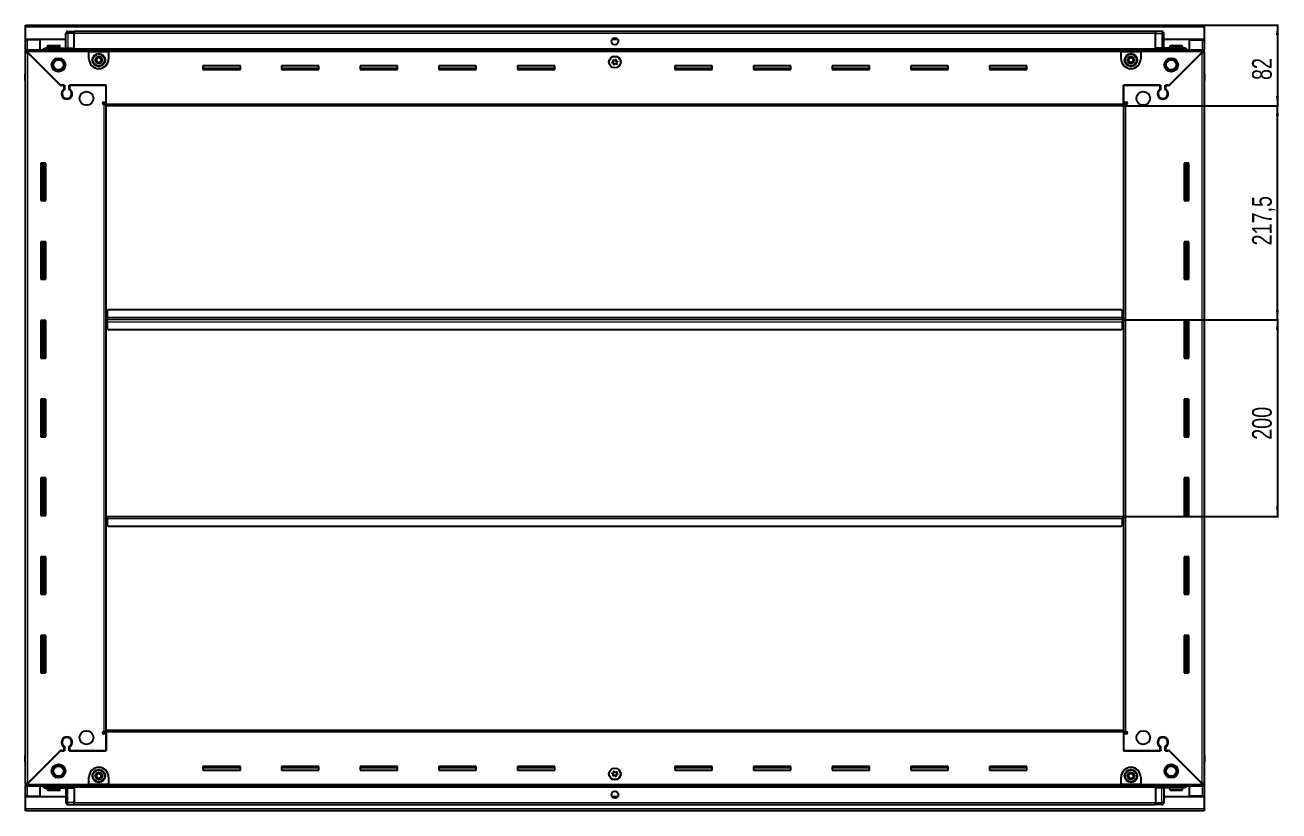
# Model space of a CAD drawing. Header units: millimetres. Extents: x 1319 to 5845, y -1038 to 1775.
# Drawn here: x 4570 to 5845, y 777 to 1576 of the extents above; entities that cross this region are included whole.
import ezdxf

# ---------------------------------------------------------------- set-up
doc = ezdxf.new("R2010")
doc.units = ezdxf.units.MM
doc.layers.add('FORMAT', color=7, linetype='Continuous')
doc.styles.add('SLDTEXTSTYLE0', font='TXT', dxfattribs={"width": 0.75})
doc.dimstyles.new('SLDDIMSTYLE0', dxfattribs={"dimtxt": 20, "dimasz": 10, "dimexe": 0, "dimexo": 0.0625, "dimgap": 5, "dimtad": 2, "dimdec": 1, "dimrnd": 1e-09, "dimzin": 12, "dimdsep": 46, "dimtxsty": 'SLDTEXTSTYLE0', "dimsah": 1, "dimcen": 0.09, "dimadec": 0, "dimazin": 3, "dimtfac": 1, "dimtofl": 0, "dimtmove": 0, "dimatfit": 3, "dimfxl": 0, "dimfrac": 2, "dimtolj": 1, "dimtzin": 12, "dimarcsym": 0})

# ---------------------------------------------------------------- blocks, each defined once
blk = doc.blocks.new('_D_6')
at = {"layer": 'FORMAT'}
for p, q in [((5769.3, 1575.8), (5844.8, 1575.8)), ((5843.8, 1575.8), (5843.8, 1493.8)), ((5687.3, 1493.8), (5844.8, 1493.8))]:
    blk.add_line(p, q, dxfattribs=at)
for points in [[(5843.8, 1575.8), (5842.2, 1565.8), (5845.3, 1565.8)], [(5843.8, 1493.8), (5845.3, 1503.8), (5842.2, 1503.8)]]:
    blk.add_solid(points, dxfattribs=at)
at = {"layer": 'FORMAT', "insert": (5818, 1520), "char_height": 20, "attachment_point": 1, "rotation": 90, "style": 'SLDTEXTSTYLE0'}
blk.add_mtext('82', dxfattribs=at)
blk = doc.blocks.new('_D_7')
at = {"layer": 'FORMAT'}
for p, q in [((5687.3, 1493.8), (5844.8, 1493.8)), ((5843.8, 1276.3), (5843.8, 1493.8)), ((5686.3, 1276.3), (5844.8, 1276.3))]:
    blk.add_line(p, q, dxfattribs=at)
for points in [[(5843.8, 1493.8), (5842.2, 1483.8), (5845.3, 1483.8)], [(5843.8, 1276.3), (5845.3, 1286.3), (5842.2, 1286.3)]]:
    blk.add_solid(points, dxfattribs=at)
at = {"layer": 'FORMAT', "insert": (5818, 1351.8), "char_height": 20, "attachment_point": 1, "rotation": 90, "style": 'SLDTEXTSTYLE0'}
blk.add_mtext('217,5', dxfattribs=at)
blk = doc.blocks.new('_D_8')
at = {"layer": 'FORMAT'}
for p, q in [((5686.3, 1276.3), (5844.8, 1276.3)), ((5843.8, 1276.3), (5843.8, 1076.3)), ((5686.3, 1076.3), (5844.8, 1076.3))]:
    blk.add_line(p, q, dxfattribs=at)
for points in [[(5843.8, 1276.3), (5842.2, 1266.3), (5845.3, 1266.3)], [(5843.8, 1076.3), (5845.3, 1086.3), (5842.2, 1086.3)]]:
    blk.add_solid(points, dxfattribs=at)
at = {"layer": 'FORMAT', "insert": (5818, 1154.2), "char_height": 20, "attachment_point": 1, "rotation": 90, "style": 'SLDTEXTSTYLE0'}
blk.add_mtext('200', dxfattribs=at)

msp = doc.modelspace()

# ---------------------------------------------------------------- linework, layer by layer
at = {"color": 7, "linetype": 'Continuous', "lineweight": 25}
for p, q in [((4570.26, 1573.72), (4570.26, 1575.82)), ((4570.26, 1575.82), (5769.26, 1575.82)), ((4570.26, 1561.32), (4570.26, 1573.72)), ((4613.26, 1569.32), (4619.76, 1569.32)), ((4613.26, 1569.32), (4619.76, 1569.32)), ((4619.76, 1569.32), (4619.76, 1569.32)), ((4619.76, 1569.32), (4619.76, 1569.32)), ((4619.76, 1569.32), (4619.76, 1567.32)), ((5719.76, 1569.17), (4619.76, 1569.17)), ((5719.76, 1569.32), (5719.76, 1569.32)), ((5726.26, 1569.32), (5719.76, 1569.32)), ((5726.26, 1569.32), (5719.76, 1569.32)), ((5719.76, 1569.32), (5719.76, 1567.32)), ((5769.26, 1575.82), (5769.26, 1573.72)), ((5769.26, 1573.72), (5769.26, 1561.32)), ((4611.26, 1561.32), (4570.26, 1561.32)), ((4570.26, 1560.82), (4570.26, 1561.32)), ((4570.26, 1550.57), (4570.26, 1560.82)), ((4570.26, 1560.82), (4572.36, 1560.82)), ((4571.76, 1560.82), (4571.76, 1561.32)), ((4585.26, 1560.82), (4572.36, 1560.82)), ((4585.26, 1550.57), (4585.26, 1560.82)), ((4611.26, 1552.32), (4611.26, 1567.32)), ((4611.94, 1568.82), (4611.94, 1568.82)), ((4619.76, 1552.32), (4619.76, 1567.32)), ((5172.63, 1561.32), (5166.89, 1561.32)), ((5719.76, 1552.32), (5719.76, 1567.32)), ((5728.26, 1567.32), (5728.26, 1567.32)), ((5728.26, 1552.32), (5728.26, 1567.32)), ((5769.26, 1561.32), (5728.26, 1561.32)), ((5754.26, 1550.57), (5754.26, 1560.82)), ((5754.26, 1560.82), (5767.16, 1560.82)), ((5767.16, 1560.82), (5769.26, 1560.82)), ((5767.76, 1560.82), (5767.76, 1561.32)), ((5769.26, 1560.82), (5769.26, 1561.32)), ((5769.26, 1560.82), (5769.26, 1550.57)), ((4570.26, 1549.07), (4570.26, 1550.57)), ((4570.26, 1550.57), (4571.26, 1550.57)), ((4570.26, 1548.57), (4570.26, 1549.07)), ((4570.26, 1549.07), (4571.26, 1549.07)), ((4570.26, 804.07), (4570.26, 1548.57)), ((4571.76, 1548.57), (4570.26, 1548.57)), ((4571.26, 1550.57), (4634.76, 1550.57)), ((4571.26, 1549.07), (4571.26, 1550.57)), ((4571.86, 1548.47), (4605.76, 1514.57)), ((4606.46, 1513.87), (4572.36, 1547.97)), ((4590.76, 1552.32), (4619.76, 1552.32)), ((4592.26, 1554.22), (4592.26, 1552.32)), ((4593.06, 1555.02), (4604.46, 1555.02)), ((4605.26, 1552.32), (4605.26, 1554.22)), ((4619.69, 1550.57), (4619.76, 1552.29)), ((4619.76, 1552.32), (4619.76, 1551.82)), ((4619.76, 1551.17), (5719.76, 1551.17)), ((4634.76, 1548.47), (4634.76, 1550.57)), ((4634.76, 1550.57), (4654.76, 1550.57)), ((4634.76, 1549.07), (4654.76, 1549.07)), ((4634.76, 1541.57), (4634.76, 1548.47)), ((4654.76, 1550.57), (5684.76, 1550.57)), ((4654.76, 1550.57), (4654.76, 1548.47)), ((4654.76, 1548.47), (4654.76, 1541.57)), ((5684.76, 1548.47), (5684.76, 1550.57)), ((5684.76, 1550.57), (5704.76, 1550.57)), ((5684.76, 1549.07), (5704.76, 1549.07)), ((5684.76, 1541.57), (5684.76, 1548.47)), ((5704.76, 1550.57), (5704.76, 1548.47)), ((5704.76, 1550.57), (5768.26, 1550.57)), ((5704.76, 1548.47), (5704.76, 1541.57)), ((5719.76, 1552.32), (5719.76, 1551.82)), ((5748.76, 1552.32), (5719.76, 1552.32)), ((5719.76, 1552.29), (5719.84, 1550.57)), ((5767.16, 1547.97), (5733.06, 1513.87)), ((5733.76, 1514.57), (5767.66, 1548.47)), ((5734.26, 1554.22), (5734.26, 1552.32)), ((5735.06, 1555.02), (5746.46, 1555.02)), ((5747.26, 1552.32), (5747.26, 1554.22)), ((5767.76, 1548.57), (5769.26, 1548.57)), ((5768.26, 1549.07), (5768.26, 1550.57)), ((5768.26, 1550.57), (5769.26, 1550.57)), ((5768.26, 1549.07), (5769.26, 1549.07)), ((5769.26, 1549.07), (5769.26, 1550.57)), ((5769.26, 1549.07), (5769.26, 1548.57)), ((5769.26, 1548.57), (5769.26, 804.07)), ((4788.76, 1534.32), (4750.76, 1534.32)), ((4750.76, 1534.32), (4750.76, 1530.82)), ((4788.76, 1531.57), (4750.76, 1531.57)), ((4750.76, 1530.82), (4788.76, 1530.82)), ((4788.76, 1530.82), (4788.76, 1534.32)), ((4868.76, 1534.32), (4830.76, 1534.32)), ((4830.76, 1534.32), (4830.76, 1530.82)), ((4868.76, 1531.57), (4830.76, 1531.57)), ((4830.76, 1530.82), (4868.76, 1530.82)), ((4868.76, 1530.82), (4868.76, 1534.32)), ((4948.76, 1534.32), (4910.76, 1534.32)), ((4910.76, 1534.32), (4910.76, 1530.82)), ((4948.76, 1531.57), (4910.76, 1531.57)), ((4910.76, 1530.82), (4948.76, 1530.82)), ((4948.76, 1530.82), (4948.76, 1534.32)), ((5028.76, 1534.32), (4990.76, 1534.32)), ((4990.76, 1534.32), (4990.76, 1530.82)), ((5028.76, 1531.57), (4990.76, 1531.57)), ((4990.76, 1530.82), (5028.76, 1530.82)), ((5028.76, 1530.82), (5028.76, 1534.32)), ((5108.76, 1534.32), (5070.76, 1534.32)), ((5070.76, 1534.32), (5070.76, 1530.82)), ((5108.76, 1531.57), (5070.76, 1531.57)), ((5070.76, 1530.82), (5108.76, 1530.82)), ((5108.76, 1530.82), (5108.76, 1534.32)), ((5268.76, 1534.32), (5230.76, 1534.32)), ((5230.76, 1534.32), (5230.76, 1530.82)), ((5268.76, 1531.57), (5230.76, 1531.57)), ((5230.76, 1530.82), (5268.76, 1530.82)), ((5268.76, 1530.82), (5268.76, 1534.32)), ((5348.76, 1534.32), (5310.76, 1534.32)), ((5310.76, 1534.32), (5310.76, 1530.82)), ((5348.76, 1531.57), (5310.76, 1531.57)), ((5310.76, 1530.82), (5348.76, 1530.82)), ((5348.76, 1530.82), (5348.76, 1534.32)), ((5428.76, 1534.32), (5390.76, 1534.32)), ((5390.76, 1534.32), (5390.76, 1530.82)), ((5428.76, 1531.57), (5390.76, 1531.57)), ((5390.76, 1530.82), (5428.76, 1530.82)), ((5428.76, 1530.82), (5428.76, 1534.32)), ((5508.76, 1534.32), (5470.76, 1534.32)), ((5470.76, 1534.32), (5470.76, 1530.82)), ((5508.76, 1531.57), (5470.76, 1531.57)), ((5470.76, 1530.82), (5508.76, 1530.82)), ((5508.76, 1530.82), (5508.76, 1534.32)), ((5588.76, 1534.32), (5550.76, 1534.32)), ((5550.76, 1534.32), (5550.76, 1530.82)), ((5588.76, 1531.57), (5550.76, 1531.57)), ((5550.76, 1530.82), (5588.76, 1530.82)), ((5588.76, 1530.82), (5588.76, 1534.32)), ((4569.76, 1525.82), (4569.76, 1519.32)), ((4569.76, 1519.32), (4569.76, 1525.82)), ((4569.76, 1519.32), (4569.76, 1519.32)), ((4570.26, 1519.32), (4569.76, 1519.32)), ((4569.91, 1519.32), (4569.91, 833.32)), ((5769.26, 1527.15), (5769.26, 1527.15)), ((5769.26, 1519.32), (5769.76, 1519.32)), ((5769.61, 833.32), (5769.61, 1519.32)), ((5769.76, 1525.82), (5769.76, 1519.32)), ((5769.76, 1519.32), (5769.76, 1525.82)), ((5769.76, 1519.32), (5769.76, 1519.32)), ((5769.76, 1519.32), (5769.76, 1519.32)), ((4605.76, 1514.57), (4609.96, 1514.57)), ((4607.16, 1514.57), (4606.46, 1513.87)), ((4609.26, 1514.57), (4607.16, 1514.57)), ((4609.26, 1514.57), (4609.26, 1510.68)), ((4609.96, 1514.57), (4609.96, 1510.29)), ((4614.56, 1514.57), (4652.26, 1514.57)), ((4614.56, 1510.29), (4614.56, 1514.57)), ((4615.26, 1510.68), (4615.26, 1514.57)), ((4652.26, 1514.57), (4615.26, 1514.57)), ((4652.26, 1495.92), (4652.26, 1514.57)), ((4652.26, 1497.32), (4652.26, 1514.57)), ((5687.26, 1514.57), (5724.96, 1514.57)), ((5687.26, 1495.92), (5687.26, 1514.57)), ((5687.26, 1514.57), (5687.26, 1497.32)), ((5724.26, 1514.57), (5687.26, 1514.57)), ((5724.26, 1514.57), (5724.26, 1510.68)), ((5724.96, 1514.57), (5724.96, 1510.29)), ((5729.56, 1514.57), (5733.76, 1514.57)), ((5729.56, 1510.29), (5729.56, 1514.57)), ((5732.36, 1514.57), (5730.26, 1514.57)), ((5730.26, 1510.68), (5730.26, 1514.57)), ((5733.06, 1513.87), (5732.36, 1514.57)), ((4610.26, 1501.71), (4610.26, 1500.95)), ((4649.41, 1497.32), (4652.26, 1497.32)), ((4650.16, 1495.32), (4649.41, 1495.32)), ((4650.16, 1495.32), (4652.26, 1495.32)), ((4652.26, 1496.32), (4650.26, 1496.32)), ((4650.26, 1496.32), (4650.26, 1495.32)), ((4652.26, 1493.82), (4652.26, 1495.92)), ((5687.26, 1493.82), (4652.26, 1493.82)), ((4652.26, 858.82), (4652.26, 1493.82)), ((5687.26, 1497.32), (5690.11, 1497.32)), ((5689.26, 1496.32), (5687.26, 1496.32)), ((5687.26, 1495.92), (5687.26, 1493.82)), ((5687.26, 1495.32), (5689.36, 1495.32)), ((5687.26, 1493.82), (5687.26, 858.82)), ((5689.26, 1495.32), (5689.26, 1496.32)), ((5690.11, 1495.32), (5689.36, 1495.32)), ((5729.26, 1501.71), (5729.26, 1500.95)), ((4590.76, 1435.32), (4585.76, 1435.32)), ((4585.76, 1435.32), (4585.76, 1397.32)), ((4587.91, 1397.32), (4587.91, 1435.32)), ((4589.7, 1397.32), (4589.7, 1435.32)), ((4589.74, 1397.32), (4589.74, 1435.32)), ((4590.76, 1397.32), (4590.76, 1435.32)), ((5748.76, 1435.32), (5748.76, 1397.32)), ((5753.76, 1435.32), (5748.76, 1435.32)), ((5749.79, 1435.32), (5749.79, 1397.32)), ((5749.82, 1435.32), (5749.82, 1397.32)), ((5751.61, 1435.32), (5751.61, 1397.32)), ((5753.76, 1397.32), (5753.76, 1435.32)), ((4585.76, 1397.32), (4590.76, 1397.32)), ((5748.76, 1397.32), (5753.76, 1397.32)), ((4590.76, 1355.32), (4585.76, 1355.32)), ((4585.76, 1355.32), (4585.76, 1317.32)), ((4587.91, 1317.32), (4587.91, 1355.32)), ((4589.7, 1317.32), (4589.7, 1355.32)), ((4589.74, 1317.32), (4589.74, 1355.32)), ((4590.76, 1317.32), (4590.76, 1355.32)), ((5748.76, 1355.32), (5748.76, 1317.32)), ((5753.76, 1355.32), (5748.76, 1355.32)), ((5749.79, 1355.32), (5749.79, 1317.32)), ((5749.82, 1355.32), (5749.82, 1317.32)), ((5751.61, 1355.32), (5751.61, 1317.32)), ((5753.76, 1317.32), (5753.76, 1355.32)), ((4585.76, 1317.32), (4590.76, 1317.32)), ((5748.76, 1317.32), (5753.76, 1317.32)), ((4653.01, 1276.32), (4652.26, 1276.32)), ((4653.26, 1279.17), (4653.01, 1279.17)), ((4653.01, 1279.17), (4653.01, 1276.32)), ((4653.01, 1276.32), (4653.01, 1273.47)), ((4654.26, 1286.32), (4653.26, 1285.32)), ((4653.26, 1285.32), (4653.26, 1278.42)), ((4653.26, 1276.32), (4653.26, 1278.42)), ((4653.26, 1274.22), (4653.26, 1276.32)), ((5686.26, 1276.32), (4653.26, 1276.32)), ((5685.26, 1286.32), (4654.26, 1286.32)), ((5686.26, 1285.32), (5685.26, 1286.32)), ((5686.26, 1278.42), (5686.26, 1285.32)), ((5686.51, 1279.17), (5686.26, 1279.17)), ((5686.26, 1278.42), (5686.26, 1276.32)), ((5686.26, 1276.32), (5686.26, 1274.22)), ((5686.51, 1276.32), (5686.51, 1279.17)), ((5686.51, 1273.47), (5686.51, 1276.32)), ((5687.26, 1276.32), (5686.51, 1276.32)), ((4590.76, 1275.32), (4585.76, 1275.32)), ((4585.76, 1275.32), (4585.76, 1237.32)), ((4587.91, 1237.32), (4587.91, 1275.32)), ((4589.7, 1237.32), (4589.7, 1275.32)), ((4589.74, 1237.32), (4589.74, 1275.32)), ((4590.76, 1237.32), (4590.76, 1275.32)), ((4653.01, 1273.47), (4653.26, 1273.47)), ((4653.26, 1274.22), (4653.26, 1267.32)), ((4653.26, 1267.32), (4654.26, 1266.32)), ((4654.26, 1266.32), (5685.26, 1266.32)), ((5685.26, 1266.32), (5686.26, 1267.32)), ((5686.26, 1267.32), (5686.26, 1274.22)), ((5686.26, 1273.47), (5686.51, 1273.47)), ((5748.76, 1275.32), (5748.76, 1237.32)), ((5753.76, 1275.32), (5748.76, 1275.32)), ((5749.79, 1275.32), (5749.79, 1237.32)), ((5749.82, 1275.32), (5749.82, 1237.32)), ((5751.61, 1275.32), (5751.61, 1237.32)), ((5753.76, 1237.32), (5753.76, 1275.32)), ((4585.76, 1237.32), (4590.76, 1237.32)), ((5748.76, 1237.32), (5753.76, 1237.32)), ((4590.76, 1195.32), (4585.76, 1195.32)), ((4585.76, 1195.32), (4585.76, 1157.32)), ((4587.91, 1157.32), (4587.91, 1195.32)), ((4589.7, 1157.32), (4589.7, 1195.32)), ((4589.74, 1157.32), (4589.74, 1195.32)), ((4590.76, 1157.32), (4590.76, 1195.32)), ((5748.76, 1195.32), (5748.76, 1157.32)), ((5753.76, 1195.32), (5748.76, 1195.32)), ((5749.79, 1195.32), (5749.79, 1157.32)), ((5749.82, 1195.32), (5749.82, 1157.32)), ((5751.61, 1195.32), (5751.61, 1157.32)), ((5753.76, 1157.32), (5753.76, 1195.32)), ((4585.76, 1157.32), (4590.76, 1157.32)), ((5748.76, 1157.32), (5753.76, 1157.32)), ((4590.76, 1115.32), (4585.76, 1115.32)), ((4585.76, 1115.32), (4585.76, 1077.32)), ((4587.91, 1077.32), (4587.91, 1115.32)), ((4589.7, 1077.32), (4589.7, 1115.32)), ((4589.74, 1077.32), (4589.74, 1115.32)), ((4590.76, 1077.32), (4590.76, 1115.32)), ((5748.76, 1115.32), (5748.76, 1077.32)), ((5753.76, 1115.32), (5748.76, 1115.32)), ((5749.79, 1115.32), (5749.79, 1077.32)), ((5749.82, 1115.32), (5749.82, 1077.32)), ((5751.61, 1115.32), (5751.61, 1077.32)), ((5753.76, 1077.32), (5753.76, 1115.32)), ((4585.76, 1077.32), (4590.76, 1077.32)), ((4652.26, 1076.32), (4653.01, 1076.32)), ((4653.01, 1076.32), (4653.01, 1073.47)), ((4653.01, 1073.47), (4653.26, 1073.47)), ((4653.26, 1074.22), (4653.26, 1076.32)), ((4653.26, 1076.32), (5686.26, 1076.32)), ((4653.26, 1074.22), (4653.26, 1067.32)), ((5686.26, 1076.32), (5686.26, 1074.22)), ((5686.26, 1067.32), (5686.26, 1074.22)), ((5686.26, 1073.47), (5686.51, 1073.47)), ((5686.51, 1073.47), (5686.51, 1076.32)), ((5686.51, 1076.32), (5687.26, 1076.32)), ((5748.76, 1077.32), (5753.76, 1077.32)), ((4653.26, 1067.32), (4654.26, 1066.32)), ((4654.26, 1066.32), (5685.26, 1066.32)), ((5685.26, 1066.32), (5686.26, 1067.32)), ((4590.76, 1035.32), (4585.76, 1035.32)), ((4585.76, 1035.32), (4585.76, 997.32)), ((4587.91, 997.32), (4587.91, 1035.32)), ((4589.7, 997.32), (4589.7, 1035.32)), ((4589.74, 997.32), (4589.74, 1035.32)), ((4590.76, 997.32), (4590.76, 1035.32)), ((5748.76, 1035.32), (5748.76, 997.32)), ((5753.76, 1035.32), (5748.76, 1035.32)), ((5749.79, 1035.32), (5749.79, 997.32)), ((5749.82, 1035.32), (5749.82, 997.32)), ((5751.61, 1035.32), (5751.61, 997.32)), ((5753.76, 997.32), (5753.76, 1035.32)), ((4585.76, 997.32), (4590.76, 997.32)), ((5748.76, 997.32), (5753.76, 997.32)), ((4590.76, 955.32), (4585.76, 955.32)), ((4585.76, 955.32), (4585.76, 917.32)), ((4587.91, 917.32), (4587.91, 955.32)), ((4589.7, 917.32), (4589.7, 955.32)), ((4589.74, 917.32), (4589.74, 955.32)), ((4590.76, 917.32), (4590.76, 955.32)), ((5748.76, 955.32), (5748.76, 917.32)), ((5753.76, 955.32), (5748.76, 955.32)), ((5749.79, 955.32), (5749.79, 917.32)), ((5749.82, 955.32), (5749.82, 917.32)), ((5751.61, 955.32), (5751.61, 917.32)), ((5753.76, 917.32), (5753.76, 955.32)), ((4585.76, 917.32), (4590.76, 917.32)), ((5748.76, 917.32), (5753.76, 917.32)), ((4649.41, 857.32), (4650.16, 857.32)), ((4652.26, 855.32), (4649.41, 855.32)), ((4652.26, 857.32), (4650.16, 857.32)), ((4650.26, 857.32), (4650.26, 856.32)), ((4650.26, 856.32), (4652.26, 856.32)), ((4652.26, 856.72), (4652.26, 858.82)), ((4652.26, 858.82), (5687.26, 858.82)), ((4652.26, 856.72), (4652.26, 838.07)), ((4652.26, 838.07), (4652.26, 855.32)), ((5687.26, 858.82), (5687.26, 856.72)), ((5689.36, 857.32), (5687.26, 857.32)), ((5687.26, 856.72), (5687.26, 838.07)), ((5687.26, 856.32), (5689.26, 856.32)), ((5687.26, 855.32), (5687.26, 838.07)), ((5690.11, 855.32), (5687.26, 855.32)), ((5689.26, 856.32), (5689.26, 857.32)), ((5689.36, 857.32), (5690.11, 857.32)), ((4609.26, 841.96), (4609.26, 838.07)), ((4609.96, 842.36), (4609.96, 838.07)), ((4610.26, 851.7), (4610.26, 850.94)), ((4614.56, 838.07), (4614.56, 842.36)), ((4615.26, 838.07), (4615.26, 841.96)), ((5724.26, 841.96), (5724.26, 838.07)), ((5724.96, 842.36), (5724.96, 838.07)), ((5729.26, 851.7), (5729.26, 850.94)), ((5729.56, 838.07), (5729.56, 842.36)), ((5730.26, 838.07), (5730.26, 841.96)), ((4569.76, 833.32), (4569.76, 833.32)), ((4569.76, 826.82), (4569.76, 833.32)), ((4569.76, 833.32), (4569.76, 833.32)), ((4569.76, 833.32), (4569.76, 826.82)), ((4570.26, 833.32), (4569.76, 833.32)), ((4605.76, 838.07), (4571.86, 804.17)), ((4572.36, 804.67), (4606.46, 838.77)), ((4609.96, 838.07), (4605.76, 838.07)), ((4606.46, 838.77), (4607.16, 838.07)), ((4607.16, 838.07), (4609.26, 838.07)), ((4652.26, 838.07), (4614.56, 838.07)), ((4615.26, 838.07), (4652.26, 838.07)), ((5724.96, 838.07), (5687.26, 838.07)), ((5687.26, 838.07), (5724.26, 838.07)), ((5733.76, 838.07), (5729.56, 838.07)), ((5730.26, 838.07), (5732.36, 838.07)), ((5732.36, 838.07), (5733.06, 838.77)), ((5733.06, 838.77), (5767.16, 804.67)), ((5767.66, 804.17), (5733.76, 838.07)), ((5769.26, 833.32), (5769.76, 833.32)), ((5769.76, 833.32), (5769.76, 833.32)), ((5769.76, 826.82), (5769.76, 833.32)), ((5769.76, 833.32), (5769.76, 826.82)), ((4570.26, 825.5), (4570.26, 825.5)), ((4788.76, 821.82), (4750.76, 821.82)), ((4750.76, 821.82), (4750.76, 818.32)), ((4750.76, 821.07), (4788.76, 821.07)), ((4750.76, 818.32), (4788.76, 818.32)), ((4788.76, 818.32), (4788.76, 821.82)), ((4868.76, 821.82), (4830.76, 821.82)), ((4830.76, 821.82), (4830.76, 818.32)), ((4830.76, 821.07), (4868.76, 821.07)), ((4830.76, 818.32), (4868.76, 818.32)), ((4868.76, 818.32), (4868.76, 821.82)), ((4948.76, 821.82), (4910.76, 821.82)), ((4910.76, 821.82), (4910.76, 818.32)), ((4910.76, 821.07), (4948.76, 821.07)), ((4910.76, 818.32), (4948.76, 818.32)), ((4948.76, 818.32), (4948.76, 821.82)), ((5028.76, 821.82), (4990.76, 821.82)), ((4990.76, 821.82), (4990.76, 818.32)), ((4990.76, 821.07), (5028.76, 821.07)), ((4990.76, 818.32), (5028.76, 818.32)), ((5028.76, 818.32), (5028.76, 821.82)), ((5108.76, 821.82), (5070.76, 821.82)), ((5070.76, 821.82), (5070.76, 818.32)), ((5070.76, 821.07), (5108.76, 821.07)), ((5070.76, 818.32), (5108.76, 818.32)), ((5108.76, 818.32), (5108.76, 821.82)), ((5268.76, 821.82), (5230.76, 821.82)), ((5230.76, 821.82), (5230.76, 818.32)), ((5230.76, 821.07), (5268.76, 821.07)), ((5230.76, 818.32), (5268.76, 818.32)), ((5268.76, 818.32), (5268.76, 821.82)), ((5348.76, 821.82), (5310.76, 821.82)), ((5310.76, 821.82), (5310.76, 818.32)), ((5310.76, 821.07), (5348.76, 821.07)), ((5310.76, 818.32), (5348.76, 818.32)), ((5348.76, 818.32), (5348.76, 821.82)), ((5428.76, 821.82), (5390.76, 821.82)), ((5390.76, 821.82), (5390.76, 818.32)), ((5390.76, 821.07), (5428.76, 821.07)), ((5390.76, 818.32), (5428.76, 818.32)), ((5428.76, 818.32), (5428.76, 821.82)), ((5508.76, 821.82), (5470.76, 821.82)), ((5470.76, 821.82), (5470.76, 818.32)), ((5470.76, 821.07), (5508.76, 821.07)), ((5470.76, 818.32), (5508.76, 818.32)), ((5508.76, 818.32), (5508.76, 821.82)), ((5588.76, 821.82), (5550.76, 821.82)), ((5550.76, 821.82), (5550.76, 818.32)), ((5550.76, 821.07), (5588.76, 821.07)), ((5550.76, 818.32), (5588.76, 818.32)), ((5588.76, 818.32), (5588.76, 821.82)), ((4570.26, 803.57), (4570.26, 804.07)), ((4571.76, 804.07), (4570.26, 804.07)), ((4634.76, 804.17), (4634.76, 811.07)), ((4634.76, 802.07), (4634.76, 804.17)), ((4654.76, 811.07), (4654.76, 804.17)), ((4654.76, 804.17), (4654.76, 802.07)), ((5684.76, 804.17), (5684.76, 811.07)), ((5684.76, 802.07), (5684.76, 804.17)), ((5704.76, 811.07), (5704.76, 804.17)), ((5704.76, 804.17), (5704.76, 802.07)), ((5767.76, 804.07), (5769.26, 804.07)), ((5769.26, 804.07), (5769.26, 803.57)), ((4570.26, 803.57), (4570.26, 802.07)), ((4571.26, 803.57), (4570.26, 803.57)), ((4570.26, 791.82), (4570.26, 802.07)), ((4571.26, 802.07), (4570.26, 802.07)), ((4572.36, 791.82), (4570.26, 791.82)), ((4570.26, 791.32), (4570.26, 791.82)), ((4570.26, 778.92), (4570.26, 791.32)), ((4570.26, 791.32), (4611.26, 791.32)), ((4571.26, 803.57), (4571.26, 802.07)), ((4634.76, 802.07), (4571.26, 802.07)), ((4571.76, 791.32), (4571.76, 791.82)), ((4572.36, 791.82), (4585.26, 791.82)), ((4585.26, 791.82), (4585.26, 802.07)), ((4590.76, 800.32), (4619.76, 800.32)), ((4592.26, 800.32), (4592.26, 798.42)), ((4596.84, 797.62), (4593.06, 797.62)), ((4604.46, 797.62), (4596.84, 797.62)), ((4605.26, 798.42), (4605.26, 800.32)), ((4611.26, 800.32), (4611.26, 785.32)), ((4619.76, 800.36), (4619.69, 802.07)), ((5719.76, 801.47), (4619.76, 801.47)), ((4619.76, 800.32), (4619.76, 800.82)), ((4619.76, 800.32), (4619.76, 785.32)), ((4654.76, 803.57), (4634.76, 803.57)), ((4654.76, 802.07), (4634.76, 802.07)), ((5684.76, 802.07), (4654.76, 802.07)), ((5166.89, 791.32), (5172.63, 791.32)), ((5704.76, 803.57), (5684.76, 803.57)), ((5704.76, 802.07), (5684.76, 802.07)), ((5768.26, 802.07), (5704.76, 802.07)), ((5719.84, 802.07), (5719.76, 800.36)), ((5719.76, 800.32), (5719.76, 800.82)), ((5748.76, 800.32), (5719.76, 800.32)), ((5719.76, 800.32), (5719.76, 785.32)), ((5728.26, 800.32), (5728.26, 785.32)), ((5728.26, 791.32), (5769.26, 791.32)), ((5734.26, 800.32), (5734.26, 798.42)), ((5742.06, 797.62), (5735.06, 797.62)), ((5746.46, 797.62), (5742.06, 797.62)), ((5747.26, 798.42), (5747.26, 800.32)), ((5754.26, 791.82), (5754.26, 802.07)), ((5767.16, 791.82), (5754.26, 791.82)), ((5769.26, 791.82), (5767.16, 791.82)), ((5767.76, 791.32), (5767.76, 791.82)), ((5768.26, 803.57), (5768.26, 802.07)), ((5769.26, 803.57), (5768.26, 803.57)), ((5769.26, 802.07), (5768.26, 802.07)), ((5769.26, 803.57), (5769.26, 802.07)), ((5769.26, 802.07), (5769.26, 791.82)), ((5769.26, 791.32), (5769.26, 791.82)), ((5769.26, 791.32), (5769.26, 778.92)), ((4570.26, 776.82), (4570.26, 778.92)), ((4611.26, 785.32), (4611.26, 785.32)), ((4613.26, 783.32), (4619.76, 783.32)), ((4613.26, 783.32), (4619.76, 783.32)), ((4619.76, 783.32), (4619.76, 785.32)), ((4619.76, 783.47), (5719.76, 783.47)), ((4619.76, 783.32), (4619.76, 783.32)), ((5719.76, 783.32), (5719.76, 785.32)), ((5726.26, 783.32), (5719.76, 783.32)), ((5719.76, 783.32), (5719.76, 783.32)), ((5719.76, 783.32), (5719.76, 783.32)), ((5726.26, 783.32), (5719.76, 783.32)), ((5727.59, 783.82), (5727.59, 783.82)), ((5769.26, 778.92), (5769.26, 776.82)), ((5769.26, 776.82), (4570.26, 776.82))]:
    msp.add_line(p, q, dxfattribs=at)
at = {"color": 8, "linetype": 'Continuous', "lineweight": 18}
for p, q in [((5769.26, 1573.72), (4570.26, 1573.72)), ((4613.26, 1569.32), (4613.26, 1567.32)), ((5726.26, 1569.32), (5726.26, 1567.32)), ((4572.36, 1560.82), (4572.36, 1561.32)), ((4572.36, 1550.57), (4572.36, 1560.82)), ((4611.26, 1567.32), (4613.26, 1567.32)), ((4613.26, 1567.32), (4613.26, 1552.32)), ((4619.76, 1567.32), (4613.26, 1567.32)), ((5719.76, 1567.17), (4619.76, 1567.17)), ((5719.76, 1567.32), (5726.26, 1567.32)), ((5728.26, 1567.32), (5726.26, 1567.32)), ((5726.26, 1567.32), (5726.26, 1552.32)), ((5767.16, 1561.32), (5767.16, 1560.82)), ((5767.16, 1560.82), (5767.16, 1550.57)), ((4634.76, 1548.47), (4571.86, 1548.47)), ((4572.36, 1547.97), (4572.36, 804.67)), ((4592.26, 1554.22), (4605.26, 1554.22)), ((5719.76, 1551.82), (4619.76, 1551.82)), ((5719.76, 1550.59), (4619.76, 1550.59)), ((4634.76, 1548.47), (4654.76, 1548.47)), ((5684.76, 1548.47), (4654.76, 1548.47)), ((5684.76, 1548.47), (5704.76, 1548.47)), ((5767.66, 1548.47), (5704.76, 1548.47)), ((5734.26, 1554.22), (5747.26, 1554.22)), ((5767.16, 804.67), (5767.16, 1547.97)), ((4570.26, 1525.82), (4569.76, 1525.82)), ((5769.26, 1525.82), (5769.76, 1525.82)), ((4650.16, 857.32), (4650.16, 1495.32)), ((4652.26, 1495.92), (5687.26, 1495.92)), ((5689.36, 1495.32), (5689.36, 857.32)), ((4587.26, 1435.32), (4587.26, 1397.32)), ((4588.5, 1435.32), (4588.5, 1397.32)), ((5751.03, 1397.32), (5751.03, 1435.32)), ((5752.26, 1397.32), (5752.26, 1435.32)), ((4587.26, 1355.32), (4587.26, 1317.32)), ((4588.5, 1355.32), (4588.5, 1317.32)), ((5751.03, 1317.32), (5751.03, 1355.32)), ((5752.26, 1317.32), (5752.26, 1355.32)), ((5686.26, 1278.42), (4653.26, 1278.42)), ((4587.26, 1275.32), (4587.26, 1237.32)), ((4588.5, 1275.32), (4588.5, 1237.32)), ((4653.26, 1274.22), (5686.26, 1274.22)), ((5751.03, 1237.32), (5751.03, 1275.32)), ((5752.26, 1237.32), (5752.26, 1275.32)), ((4587.26, 1195.32), (4587.26, 1157.32)), ((4588.5, 1195.32), (4588.5, 1157.32)), ((5751.03, 1157.32), (5751.03, 1195.32)), ((5752.26, 1157.32), (5752.26, 1195.32)), ((4587.26, 1115.32), (4587.26, 1077.32)), ((4588.5, 1115.32), (4588.5, 1077.32)), ((5751.03, 1077.32), (5751.03, 1115.32)), ((5752.26, 1077.32), (5752.26, 1115.32)), ((4653.26, 1074.22), (5686.26, 1074.22)), ((4587.26, 1035.32), (4587.26, 997.32)), ((4588.5, 1035.32), (4588.5, 997.32)), ((5751.03, 997.32), (5751.03, 1035.32)), ((5752.26, 997.32), (5752.26, 1035.32)), ((4587.26, 955.32), (4587.26, 917.32)), ((4588.5, 955.32), (4588.5, 917.32)), ((5751.03, 917.32), (5751.03, 955.32)), ((5752.26, 917.32), (5752.26, 955.32)), ((5687.26, 856.72), (4652.26, 856.72)), ((4570.26, 826.82), (4569.76, 826.82)), ((5769.26, 826.82), (5769.76, 826.82)), ((4571.86, 804.17), (4634.76, 804.17)), ((4654.76, 804.17), (4634.76, 804.17)), ((4654.76, 804.17), (5684.76, 804.17)), ((5704.76, 804.17), (5684.76, 804.17)), ((5704.76, 804.17), (5767.66, 804.17)), ((4572.36, 791.82), (4572.36, 802.07)), ((4572.36, 791.32), (4572.36, 791.82)), ((4596.57, 798.42), (4592.26, 798.42)), ((4605.26, 798.42), (4596.57, 798.42)), ((4613.26, 785.32), (4613.26, 800.32)), ((4619.76, 802.06), (5719.76, 802.06)), ((4619.76, 800.82), (5719.76, 800.82)), ((5726.26, 785.32), (5726.26, 800.32)), ((5742.24, 798.42), (5734.26, 798.42)), ((5747.26, 798.42), (5742.24, 798.42)), ((5767.16, 802.07), (5767.16, 791.82)), ((5767.16, 791.82), (5767.16, 791.32)), ((5769.26, 778.92), (4570.26, 778.92)), ((4611.26, 785.32), (4613.26, 785.32)), ((4613.26, 783.32), (4613.26, 785.32)), ((4619.76, 785.32), (4613.26, 785.32)), ((4619.76, 785.47), (5719.76, 785.47)), ((5719.76, 785.32), (5726.26, 785.32)), ((5728.26, 785.32), (5726.26, 785.32)), ((5726.26, 783.32), (5726.26, 785.32))]:
    msp.add_line(p, q, dxfattribs=at)
at = {"color": 7, "linetype": 'Continuous', "lineweight": 25}
for centre, radius in [((5169.76, 1559.32), 3.5), ((4644.76, 1540.32), 6.5), ((4644.76, 1540.32), 3.46), ((5169.76, 1538.32), 6), ((5169.76, 1538.17), 5.79), ((5694.76, 1540.32), 6.5), ((5694.76, 1540.32), 3.46), ((4603.76, 1535.32), 7), ((4603.76, 1535.32), 6.03), ((4603.76, 1535.32), 5.1), ((5169.76, 1538.17), 1.85), ((5735.76, 1535.32), 7), ((5735.76, 1535.32), 6.02), ((5735.76, 1535.32), 5.1), ((4632.26, 1501.32), 7), ((5707.26, 1501.32), 7), ((4632.26, 851.32), 7), ((5707.26, 851.32), 7), ((4603.76, 817.32), 7), ((4603.76, 817.32), 6.02), ((4603.76, 817.32), 5.1), ((4644.76, 812.32), 6.5), ((5169.76, 814.32), 6), ((5169.76, 814.47), 5.79), ((5694.76, 812.32), 6.5), ((5735.76, 817.32), 7), ((5735.76, 817.32), 6.03), ((5735.76, 817.32), 5.1), ((4644.76, 812.32), 3.46), ((5169.76, 814.47), 1.85), ((5694.76, 812.32), 3.46), ((5169.76, 793.32), 3.5)]:
    msp.add_circle(centre, radius, dxfattribs=at)
at = {"color": 8, "linetype": 'Continuous', "lineweight": 18}
for centre in [(4644.76, 1540.32), (5694.76, 1540.32), (4644.76, 812.32), (5694.76, 812.32)]:
    msp.add_circle(centre, 5.7, dxfattribs=at)
at = {"color": 7, "linetype": 'Continuous', "lineweight": 25}
for centre, radius, start, end in [((4613.26, 1567.32), 2, 90, 180), ((4613.26, 1567.32), 2, 90, 131.40962), ((5726.26, 1567.32), 2, 0, 90), ((4593.06, 1554.22), 0.8, 90, 180), ((4604.46, 1554.22), 0.8, 0, 90), ((4611.06, 1552.52), 0.2, 270, 0), ((5728.46, 1552.52), 0.2, 180, 270), ((5735.06, 1554.22), 0.8, 90, 180), ((5746.46, 1554.22), 0.8, 0, 90), ((4644.76, 1541.57), 10, 180, 270), ((4644.76, 1540.32), 2.5, 134.01559, 194.01559), ((4644.76, 1540.32), 2.5, 194.01559, 254.01559), ((4644.76, 1540.32), 2.5, 74.01559, 134.01559), ((4644.76, 1540.32), 2.5, 254.01559, 314.01559), ((4644.76, 1541.57), 10, 270, 0), ((4644.76, 1540.32), 2.5, 14.01559, 74.01559), ((4644.76, 1540.32), 2.5, 314.01559, 14.01559), ((5694.76, 1541.57), 10, 180, 270), ((5694.76, 1540.32), 2.5, 160.11158, 220.11158), ((5694.76, 1540.32), 2.5, 100.11158, 160.11158), ((5694.76, 1540.32), 2.5, 220.11158, 280.11158), ((5694.76, 1540.32), 2.5, 40.11158, 100.11158), ((5694.76, 1541.57), 10, 270, 0), ((5694.76, 1540.32), 2.5, 280.11158, 340.11158), ((5694.76, 1540.32), 2.5, 340.11158, 40.11158), ((4571.76, 1525.82), 2, 138.59038, 180), ((5767.76, 1525.82), 2, 33.94202, 41.40962), ((5767.76, 1525.82), 2, 0, 41.39416), ((5767.76, 1525.82), 2, 0, 18.58003), ((4612.26, 1506.07), 5.5, 123.05573, 56.94427), ((4612.26, 1506.07), 4.8, 118.63099, 61.36901), ((5727.26, 1506.07), 5.5, 123.05573, 56.94427), ((5727.26, 1506.07), 4.8, 118.63099, 61.36901), ((4649.41, 1496.32), 1, 90, 270), ((5690.11, 1496.32), 1, 270, 90), ((4649.41, 856.32), 1, 90, 270), ((5690.11, 856.32), 1, 270, 90), ((4612.26, 846.57), 5.5, 303.05573, 236.94427), ((4612.26, 846.57), 4.8, 298.63099, 241.36901), ((5727.26, 846.57), 5.5, 303.05573, 236.94427), ((5727.26, 846.57), 4.8, 298.63099, 241.36901), ((4571.76, 826.82), 2, 180, 221.39416), ((4644.76, 811.07), 10, 90, 180), ((4644.76, 811.07), 10, 0, 90), ((5694.76, 811.07), 10, 90, 180), ((5694.76, 811.07), 10, 0, 90), ((5767.76, 826.82), 2, 318.57492, 360), ((5767.76, 826.82), 2, 318.59038, 0), ((4644.76, 812.32), 2.5, 127.47401, 187.47401), ((4644.76, 812.32), 2.5, 187.47401, 247.47401), ((4644.76, 812.32), 2.5, 67.47401, 127.47401), ((4644.76, 812.32), 2.5, 247.47401, 307.47401), ((4644.76, 812.32), 2.5, 7.47401, 67.47401), ((4644.76, 812.32), 2.5, 307.47401, 7.47401), ((5694.76, 812.32), 2.5, 147.04236, 207.04236), ((5694.76, 812.32), 2.5, 207.04236, 267.04236), ((5694.76, 812.32), 2.5, 87.04236, 147.04236), ((5694.76, 812.32), 2.5, 267.04236, 327.04236), ((5694.76, 812.32), 2.5, 27.04236, 87.04236), ((5694.76, 812.32), 2.5, 327.04236, 27.04236), ((4593.06, 798.42), 0.8, 180, 270), ((4604.46, 798.42), 0.8, 270, 0), ((4611.06, 800.12), 0.2, 0, 90), ((5728.46, 800.12), 0.2, 90, 180), ((5735.06, 798.42), 0.8, 180, 270), ((5746.46, 798.42), 0.8, 270, 360), ((4613.26, 785.32), 2, 180, 270), ((4613.26, 785.32), 2, 180, 270), ((5726.26, 785.32), 2, 270, 0), ((5726.26, 785.32), 2, 270, 288.58003), ((5726.26, 785.32), 2, 303.94202, 311.40962)]:
    msp.add_arc(centre, radius, start, end, dxfattribs=at)
for points, knots in [([(4570.26, 1548.57), (4570.29, 1548.53), (4570.34, 1548.44), (4570.73, 1548.3), (4571.29, 1548.17), (4571.87, 1548.06), (4572.24, 1548), (4572.36, 1547.97)], [0, 0, 0, 0, 0.2302553, 0.4485219, 0.6667858, 0.8850496, 1, 1, 1, 1]), ([(4571.86, 1548.47), (4571.82, 1548.73), (4571.73, 1549.22), (4571.59, 1549.86), (4571.46, 1550.33), (4571.35, 1550.55), (4571.29, 1550.57), (4571.26, 1550.57)], [0, 0, 0, 0, 0.2302553, 0.4485219, 0.6667858, 0.8850496, 1, 1, 1, 1]), ([(4587.55, 1550.57), (4587.67, 1550.77), (4588.05, 1551.42), (4589.21, 1552.13), (4590.24, 1552.26), (4590.76, 1552.32)], [0, 0, 0, 0, 0.18224985, 0.59112493, 1, 1, 1, 1]), ([(4619.76, 1552.32), (4619.76, 1552.29), (4619.76, 1552.21), (4619.76, 1551.59), (4619.76, 1551.01), (4619.76, 1550.62), (4619.76, 1550.59)], [0, 0, 0, 0, 0.3242788, 0.6485576, 0.9728365, 1, 1, 1, 1]), ([(5719.76, 1552.32), (5719.76, 1552.29), (5719.76, 1552.21), (5719.76, 1551.59), (5719.76, 1551.01), (5719.76, 1550.62), (5719.76, 1550.59)], [0, 0, 0, 0, 0.3242788, 0.6485576, 0.9728365, 1, 1, 1, 1]), ([(5751.98, 1550.57), (5751.86, 1550.77), (5751.47, 1551.42), (5750.32, 1552.13), (5749.28, 1552.26), (5748.76, 1552.32)], [0, 0, 0, 0, 0.1822499, 0.5911249, 1, 1, 1, 1]), ([(5767.16, 1547.97), (5767.42, 1548.02), (5767.91, 1548.11), (5768.55, 1548.24), (5769.02, 1548.37), (5769.24, 1548.48), (5769.26, 1548.55), (5769.26, 1548.57)], [0, 0, 0, 0, 0.23025534, 0.4485219, 0.6667858, 0.88504963, 1, 1, 1, 1]), ([(5768.26, 1550.57), (5768.22, 1550.55), (5768.13, 1550.49), (5767.99, 1550.1), (5767.86, 1549.54), (5767.75, 1548.96), (5767.69, 1548.6), (5767.66, 1548.47)], [0, 0, 0, 0, 0.2302553, 0.4485219, 0.6667858, 0.8850496, 1, 1, 1, 1]), ([(4641.99, 1541.12), (4642.36, 1541.48), (4643.05, 1542.15), (4643.74, 1542.81), (4644.06, 1543.12)], [0, 0, 0, 0, 0.5346859, 1, 1, 1, 1]), ([(4642.69, 1538.32), (4642.6, 1538.65), (4642.4, 1539.45), (4642.16, 1540.42), (4642.02, 1541), (4641.99, 1541.12)], [0, 0, 0, 0, 0.3629006, 0.8668753, 1, 1, 1, 1]), ([(4645.46, 1537.52), (4644.97, 1537.66), (4644.04, 1537.93), (4643.12, 1538.19), (4642.69, 1538.32)], [0, 0, 0, 0, 0.5346859, 1, 1, 1, 1]), ([(4644.06, 1543.12), (4644.56, 1542.98), (4645.49, 1542.72), (4646.41, 1542.45), (4646.84, 1542.33)], [0, 0, 0, 0, 0.5346859, 1, 1, 1, 1]), ([(4647.54, 1539.53), (4647.17, 1539.17), (4646.47, 1538.5), (4645.78, 1537.83), (4645.46, 1537.52)], [0, 0, 0, 0, 0.5346859, 1, 1, 1, 1]), ([(4646.84, 1542.33), (4646.87, 1542.21), (4647.01, 1541.63), (4647.25, 1540.66), (4647.45, 1539.86), (4647.54, 1539.53)], [0, 0, 0, 0, 0.1331247, 0.6370994, 1, 1, 1, 1]), ([(5167.88, 1540.24), (5167.87, 1540.23), (5167.85, 1540.21), (5167.84, 1540.15), (5167.85, 1540.01), (5167.95, 1539.64), (5168.09, 1539.11), (5167.92, 1538.5), (5167.56, 1538.13), (5167.26, 1537.88), (5167.09, 1537.72), (5167.04, 1537.64), (5167.02, 1537.6), (5167.03, 1537.57), (5167.04, 1537.54), (5167.1, 1537.49), (5167.35, 1537.39), (5167.81, 1537.29), (5168.45, 1536.98), (5168.7, 1536.31), (5168.76, 1535.84), (5168.84, 1535.58), (5168.88, 1535.53), (5168.9, 1535.51), (5168.93, 1535.5), (5168.97, 1535.51), (5169.01, 1535.52), (5169.08, 1535.57), (5169.25, 1535.72), (5169.52, 1535.99), (5169.92, 1536.31), (5170.54, 1536.42), (5171.05, 1536.23), (5171.42, 1536.1), (5171.57, 1536.07), (5171.62, 1536.09), (5171.65, 1536.1), (5171.67, 1536.13), (5171.68, 1536.19), (5171.67, 1536.34), (5171.57, 1536.71), (5171.43, 1537.23), (5171.6, 1537.84), (5171.96, 1538.21), (5172.26, 1538.46), (5172.44, 1538.63), (5172.49, 1538.71), (5172.5, 1538.75), (5172.5, 1538.78), (5172.48, 1538.81), (5172.43, 1538.85), (5172.18, 1538.95), (5171.71, 1539.06), (5171.08, 1539.37), (5170.82, 1540.03), (5170.76, 1540.51), (5170.69, 1540.76), (5170.65, 1540.82), (5170.62, 1540.84), (5170.59, 1540.85), (5170.56, 1540.84), (5170.52, 1540.82), (5170.45, 1540.78), (5170.28, 1540.63), (5170.01, 1540.36), (5169.61, 1540.04), (5168.98, 1539.93), (5168.47, 1540.11), (5168.11, 1540.25), (5167.96, 1540.27), (5167.9, 1540.26), (5167.89, 1540.25), (5167.88, 1540.24)], [0, 0, 0, 0, 0.0020087, 0.00442, 0.0093647, 0.0255282, 0.0677053, 0.0957862, 0.1246456, 0.1503415, 0.1605194, 0.1633943, 0.1656965, 0.1672448, 0.1688741, 0.1707699, 0.1786058, 0.2119941, 0.2499945, 0.2879948, 0.3213831, 0.329219, 0.3311148, 0.3327441, 0.3342924, 0.3362166, 0.3385353, 0.3413178, 0.349662, 0.3753578, 0.4042173, 0.4322982, 0.4744753, 0.4906388, 0.4966691, 0.49844, 0.5, 0.5020087, 0.50442, 0.5093647, 0.5255282, 0.5677053, 0.5957862, 0.6246456, 0.6503415, 0.6605194, 0.6633943, 0.6656965, 0.6672448, 0.6688741, 0.6707699, 0.6786058, 0.7119941, 0.7499945, 0.7879948, 0.8213831, 0.829219, 0.8311148, 0.8327441, 0.8342924, 0.8362166, 0.8385353, 0.8413178, 0.849662, 0.8753578, 0.9042173, 0.9322982, 0.9744753, 0.9906388, 0.9966691, 0.99844, 1, 1, 1, 1]), ([(5691.92, 1539.82), (5691.96, 1539.93), (5692.17, 1540.5), (5692.51, 1541.43), (5692.79, 1542.21), (5692.9, 1542.53)], [0, 0, 0, 0, 0.1331247, 0.6370994, 1, 1, 1, 1]), ([(5693.78, 1537.61), (5693.45, 1538), (5692.83, 1538.74), (5692.21, 1539.48), (5691.92, 1539.82)], [0, 0, 0, 0, 0.5346859, 1, 1, 1, 1]), ([(5692.9, 1542.53), (5693.41, 1542.62), (5694.36, 1542.79), (5695.31, 1542.96), (5695.74, 1543.04)], [0, 0, 0, 0, 0.5346859, 1, 1, 1, 1]), ([(5696.62, 1538.12), (5696.11, 1538.03), (5695.17, 1537.86), (5694.22, 1537.69), (5693.78, 1537.61)], [0, 0, 0, 0, 0.53468586, 1, 1, 1, 1]), ([(5695.74, 1543.04), (5696.08, 1542.64), (5696.7, 1541.91), (5697.32, 1541.17), (5697.6, 1540.83)], [0, 0, 0, 0, 0.5346859, 1, 1, 1, 1]), ([(5697.6, 1540.83), (5697.49, 1540.51), (5697.21, 1539.73), (5696.87, 1538.8), (5696.67, 1538.23), (5696.62, 1538.12)], [0, 0, 0, 0, 0.3629006, 0.8668753, 1, 1, 1, 1]), ([(5167.88, 812.4), (5167.89, 812.4), (5167.91, 812.38), (5167.97, 812.38), (5168.11, 812.4), (5168.48, 812.54), (5168.98, 812.72), (5169.61, 812.61), (5170.01, 812.29), (5170.29, 812.01), (5170.47, 811.85), (5170.55, 811.81), (5170.59, 811.8), (5170.62, 811.81), (5170.65, 811.83), (5170.69, 811.88), (5170.76, 812.14), (5170.82, 812.61), (5171.08, 813.28), (5171.71, 813.59), (5172.18, 813.69), (5172.43, 813.79), (5172.48, 813.84), (5172.5, 813.87), (5172.5, 813.9), (5172.49, 813.93), (5172.47, 813.97), (5172.42, 814.04), (5172.26, 814.19), (5171.96, 814.43), (5171.6, 814.8), (5171.43, 815.41), (5171.57, 815.94), (5171.67, 816.32), (5171.68, 816.47), (5171.67, 816.52), (5171.65, 816.55), (5171.61, 816.56), (5171.56, 816.57), (5171.41, 816.54), (5171.05, 816.41), (5170.54, 816.23), (5169.92, 816.34), (5169.52, 816.66), (5169.24, 816.94), (5169.06, 817.09), (5168.98, 817.14), (5168.94, 817.15), (5168.9, 817.14), (5168.88, 817.12), (5168.84, 817.06), (5168.76, 816.81), (5168.7, 816.33), (5168.45, 815.67), (5167.81, 815.36), (5167.35, 815.25), (5167.1, 815.15), (5167.04, 815.11), (5167.03, 815.08), (5167.02, 815.05), (5167.03, 815.01), (5167.05, 814.98), (5167.1, 814.91), (5167.27, 814.76), (5167.57, 814.52), (5167.92, 814.14), (5168.09, 813.53), (5167.95, 813.01), (5167.85, 812.63), (5167.84, 812.48), (5167.86, 812.43), (5167.87, 812.41), (5167.88, 812.4)], [0, 0, 0, 0, 0.0020087, 0.00442, 0.0093647, 0.0255282, 0.0677053, 0.0957862, 0.1246456, 0.1503415, 0.1605194, 0.1633943, 0.1656965, 0.1672448, 0.1688741, 0.1707699, 0.1786058, 0.2119941, 0.2499945, 0.2879948, 0.3213831, 0.329219, 0.3311148, 0.3327441, 0.3342924, 0.3362166, 0.3385353, 0.3413178, 0.349662, 0.3753578, 0.4042173, 0.4322982, 0.4744753, 0.4906388, 0.4966691, 0.49844, 0.5, 0.5020087, 0.50442, 0.5093647, 0.5255282, 0.5677053, 0.5957862, 0.6246456, 0.6503415, 0.6605194, 0.6633943, 0.6656965, 0.6672448, 0.6688741, 0.6707699, 0.6786058, 0.7119941, 0.7499945, 0.7879948, 0.8213831, 0.829219, 0.8311148, 0.8327441, 0.8342924, 0.8362166, 0.8385353, 0.8413178, 0.849662, 0.8753578, 0.9042173, 0.9322982, 0.9744753, 0.9906388, 0.9966691, 0.99844, 1, 1, 1, 1]), ([(4572.36, 804.67), (4572.11, 804.63), (4571.62, 804.54), (4570.97, 804.4), (4570.51, 804.27), (4570.29, 804.16), (4570.27, 804.1), (4570.26, 804.07)], [0, 0, 0, 0, 0.2302553, 0.4485219, 0.6667858, 0.8850496, 1, 1, 1, 1]), ([(4571.26, 802.07), (4571.31, 802.1), (4571.4, 802.15), (4571.53, 802.55), (4571.66, 803.1), (4571.77, 803.68), (4571.84, 804.05), (4571.86, 804.17)], [0, 0, 0, 0, 0.2302553, 0.4485219, 0.6667858, 0.8850496, 1, 1, 1, 1]), ([(4642.1, 813.43), (4642.2, 813.51), (4642.67, 813.87), (4643.46, 814.48), (4644.11, 814.98), (4644.39, 815.19)], [0, 0, 0, 0, 0.13312467, 0.63709944, 1, 1, 1, 1]), ([(4642.47, 810.57), (4642.4, 811.08), (4642.28, 812.03), (4642.15, 812.99), (4642.1, 813.43)], [0, 0, 0, 0, 0.5346859, 1, 1, 1, 1]), ([(4645.14, 809.46), (4644.66, 809.66), (4643.77, 810.03), (4642.88, 810.4), (4642.47, 810.57)], [0, 0, 0, 0, 0.5346859, 1, 1, 1, 1]), ([(4644.39, 815.19), (4644.86, 814.99), (4645.75, 814.62), (4646.64, 814.25), (4647.05, 814.08)], [0, 0, 0, 0, 0.5346859, 1, 1, 1, 1]), ([(4647.43, 811.22), (4647.16, 811.01), (4646.5, 810.51), (4645.71, 809.9), (4645.24, 809.54), (4645.14, 809.46)], [0, 0, 0, 0, 0.36290056, 0.86687533, 1, 1, 1, 1]), ([(4647.05, 814.08), (4647.12, 813.57), (4647.25, 812.61), (4647.37, 811.66), (4647.43, 811.22)], [0, 0, 0, 0, 0.5346859, 1, 1, 1, 1]), ([(5691.88, 812.47), (5692.16, 812.91), (5692.69, 813.71), (5693.21, 814.52), (5693.45, 814.89)], [0, 0, 0, 0, 0.53468586, 1, 1, 1, 1]), ([(5693.19, 809.9), (5692.96, 810.36), (5692.52, 811.22), (5692.08, 812.07), (5691.88, 812.47)], [0, 0, 0, 0, 0.53468586, 1, 1, 1, 1]), ([(5696.08, 809.75), (5695.73, 809.77), (5694.91, 809.81), (5693.91, 809.86), (5693.32, 809.89), (5693.19, 809.9)], [0, 0, 0, 0, 0.3629006, 0.8668753, 1, 1, 1, 1]), ([(5693.45, 814.89), (5693.58, 814.89), (5694.17, 814.86), (5695.17, 814.81), (5695.99, 814.76), (5696.33, 814.75)], [0, 0, 0, 0, 0.1331247, 0.6370994, 1, 1, 1, 1]), ([(5697.65, 812.17), (5697.37, 811.74), (5696.84, 810.93), (5696.32, 810.13), (5696.08, 809.75)], [0, 0, 0, 0, 0.5346859, 1, 1, 1, 1]), ([(5696.33, 814.75), (5696.57, 814.29), (5697.01, 813.43), (5697.44, 812.57), (5697.65, 812.17)], [0, 0, 0, 0, 0.5346859, 1, 1, 1, 1]), ([(5769.26, 804.07), (5769.24, 804.12), (5769.18, 804.21), (5768.79, 804.34), (5768.23, 804.47), (5767.65, 804.58), (5767.29, 804.65), (5767.16, 804.67)], [0, 0, 0, 0, 0.2302553, 0.4485219, 0.6667858, 0.8850496, 1, 1, 1, 1]), ([(5767.66, 804.17), (5767.71, 803.92), (5767.8, 803.43), (5767.93, 802.79), (5768.06, 802.32), (5768.17, 802.1), (5768.24, 802.08), (5768.26, 802.07)], [0, 0, 0, 0, 0.2302553, 0.4485219, 0.6667858, 0.8850496, 1, 1, 1, 1]), ([(4587.55, 802.07), (4587.67, 801.87), (4588.05, 801.22), (4589.21, 800.51), (4590.24, 800.39), (4590.76, 800.32)], [0, 0, 0, 0, 0.1822499, 0.5911249, 1, 1, 1, 1]), ([(4619.76, 800.32), (4619.76, 800.36), (4619.76, 800.44), (4619.76, 801.05), (4619.76, 801.63), (4619.76, 802.03), (4619.76, 802.06)], [0, 0, 0, 0, 0.3242788, 0.6485576, 0.9728365, 1, 1, 1, 1]), ([(5719.76, 800.32), (5719.76, 800.36), (5719.76, 800.44), (5719.76, 801.05), (5719.76, 801.63), (5719.76, 802.03), (5719.76, 802.06)], [0, 0, 0, 0, 0.3242788, 0.6485576, 0.9728365, 1, 1, 1, 1]), ([(5751.98, 802.07), (5751.86, 801.87), (5751.47, 801.22), (5750.32, 800.51), (5749.28, 800.39), (5748.76, 800.32)], [0, 0, 0, 0, 0.1822499, 0.5911249, 1, 1, 1, 1])]:
    msp.add_open_spline(points, degree=3, knots=knots, dxfattribs=at)
for points in [[(4571.86, 1548.47), (4571.81, 1548.55), (4571.71, 1548.71), (4571.56, 1548.91), (4571.41, 1549.05), (4571.31, 1549.06), (4571.26, 1549.07)], [(4571.76, 1548.57), (4571.77, 1548.52), (4571.79, 1548.42), (4571.93, 1548.27), (4572.13, 1548.12), (4572.28, 1548.02), (4572.36, 1547.97)], [(5767.16, 1547.97), (5767.24, 1548.02), (5767.4, 1548.12), (5767.6, 1548.27), (5767.74, 1548.42), (5767.75, 1548.52), (5767.76, 1548.57)], [(5768.26, 1549.07), (5768.21, 1549.06), (5768.11, 1549.05), (5767.96, 1548.91), (5767.81, 1548.71), (5767.71, 1548.55), (5767.66, 1548.47)], [(4571.26, 803.57), (4571.31, 803.58), (4571.41, 803.6), (4571.56, 803.74), (4571.71, 803.94), (4571.81, 804.09), (4571.86, 804.17)], [(4572.36, 804.67), (4572.28, 804.62), (4572.13, 804.52), (4571.93, 804.37), (4571.79, 804.22), (4571.77, 804.12), (4571.76, 804.07)], [(5767.76, 804.07), (5767.75, 804.12), (5767.74, 804.22), (5767.6, 804.37), (5767.4, 804.52), (5767.24, 804.62), (5767.16, 804.67)], [(5767.66, 804.17), (5767.71, 804.09), (5767.81, 803.94), (5767.96, 803.74), (5768.11, 803.6), (5768.21, 803.58), (5768.26, 803.57)]]:
    msp.add_open_spline(points, degree=3, dxfattribs=at)
at = {"color": 8, "linetype": 'Continuous', "lineweight": 18}
for points, knots in [([(4590.76, 1552.32), (4590.76, 1552.28), (4590.76, 1552.2), (4590.76, 1551.77), (4590.76, 1551.31), (4590.76, 1550.9), (4590.76, 1550.63), (4590.76, 1550.57)], [0, 0, 0, 0, 0.35975288, 0.55341416, 0.75118521, 0.94895626, 1, 1, 1, 1]), ([(5748.76, 1552.32), (5748.76, 1552.28), (5748.76, 1552.2), (5748.76, 1551.77), (5748.76, 1551.31), (5748.76, 1550.9), (5748.76, 1550.63), (5748.76, 1550.57)], [0, 0, 0, 0, 0.3597529, 0.5534142, 0.7511852, 0.9489563, 1, 1, 1, 1]), ([(4590.76, 800.32), (4590.76, 800.37), (4590.76, 800.44), (4590.76, 800.88), (4590.76, 801.33), (4590.76, 801.75), (4590.76, 802.02), (4590.76, 802.07)], [0, 0, 0, 0, 0.3597529, 0.5534142, 0.7511852, 0.9489563, 1, 1, 1, 1]), ([(5748.76, 800.32), (5748.76, 800.37), (5748.76, 800.44), (5748.76, 800.88), (5748.76, 801.33), (5748.76, 801.75), (5748.76, 802.02), (5748.76, 802.07)], [0, 0, 0, 0, 0.3597529, 0.5534142, 0.7511852, 0.9489563, 1, 1, 1, 1])]:
    msp.add_open_spline(points, degree=3, knots=knots, dxfattribs=at)

# ---------------------------------------------------------------- dimensions: what is measured, and where the dimension line sits
at = {"layer": 'FORMAT'}
for base, p1, p2, picture, middle in [((5843.76, 1493.82), (5769.26, 1575.82), (5687.26, 1493.82), '_D_6', (5843.76, 1534.82)), ((5843.76, 1493.82), (5686.26, 1276.32), (5687.26, 1493.82), '_D_7', (5843.76, 1385.07)), ((5843.76, 1076.32), (5686.26, 1276.32), (5686.26, 1076.32), '_D_8', (5843.76, 1176.32))]:
    dim = msp.add_linear_dim(base=base, p1=p1, p2=p2, angle=90, dimstyle='SLDDIMSTYLE0', dxfattribs=at)
    dim.commit()
    dim.dimension.update_dxf_attribs({"geometry": picture, "text_midpoint": middle, "dimtype": 160})

doc.saveas('drawing.dxf')
